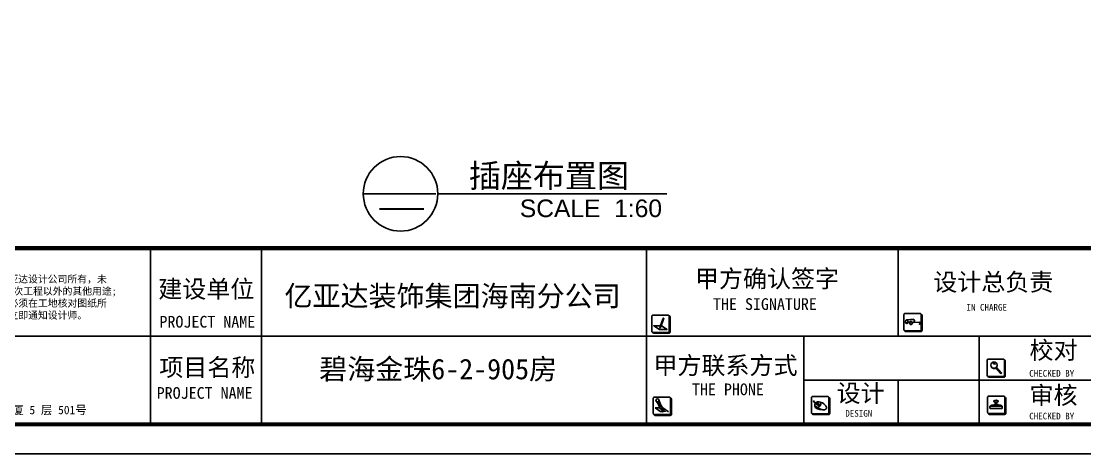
# Model space of a CAD drawing. Header units: millimetres. Extents: x -1705246 to 222838, y -3231245 to 126310.
# Drawn here: x 194437 to 211180, y -10165 to -3362 of the extents above; entities that cross this region are included whole.
import ezdxf
from ezdxf.enums import TextEntityAlignment as Align

# ---------------------------------------------------------------- set-up
doc = ezdxf.new("R2010")
doc.units = ezdxf.units.MM
doc.layers.add('0-01图框模板说明', color=2, linetype='Continuous')
doc.layers.add('0-02图框细线', color=136, linetype='Continuous')
doc.styles.add('ar', font='arial.ttf')
doc.styles.get("Standard").update_dxf_attribs({"font": ''})
doc.styles.add('黑体', font='simhei.ttf')
doc.styles.get('Standard').set_extended_font_data('SimSun')

msp = doc.modelspace()

# ---------------------------------------------------------------- hatches: boundary and pattern name
at = {"layer": '0-01图框模板说明'}
for points in [[(204637.9, -8237.7, -0.4142136), (204619.7, -8255.8), (204383.4, -8255.8, -0.071272), (204378.3, -8255.1, 0.3481434), (204396, -8269.1), (204632.3, -8269.1, 0.4142136), (204650.5, -8251), (204650.5, -8014.6, 0.3331076), (204637.4, -7997.1, -0.0577433), (204637.9, -8001.3)], [(208606.4, -8213.2, -0.4142136), (208588.2, -8231.3), (208351.8, -8231.3, -0.071272), (208346.7, -8230.6, 0.3481434), (208364.4, -8244.6), (208600.8, -8244.6, 0.4142136), (208619, -8226.5), (208619, -7990.1, 0.3331076), (208605.9, -7972.7, -0.0577433), (208606.4, -7976.8)], [(209915.1, -8929.7, -0.4142136), (209896.9, -8947.9), (209660.6, -8947.9, -0.071272), (209655.5, -8947.1, 0.3481434), (209673.2, -8961.2), (209909.5, -8961.2, 0.4142136), (209927.7, -8943), (209927.7, -8706.6, 0.3331076), (209914.6, -8689.2, -0.0577433), (209915.1, -8693.3)], [(204660.3, -9530.1, -0.4142136), (204642.2, -9548.3), (204405.8, -9548.3, -0.071272), (204400.7, -9547.6, 0.3481434), (204418.4, -9561.6), (204654.8, -9561.6, 0.4142136), (204672.9, -9543.4), (204672.9, -9307.1, 0.3331076), (204659.9, -9289.6, -0.0577433), (204660.3, -9293.8)], [(207151.8, -9518.7, -0.4142136), (207133.6, -9536.8), (206897.3, -9536.8, -0.071272), (206892.2, -9536.1, 0.3481434), (206909.9, -9550.1), (207146.2, -9550.1, 0.4142136), (207164.4, -9531.9), (207164.4, -9295.6, 0.3331076), (207151.3, -9278.1, -0.0577433), (207151.8, -9282.3)], [(209924.1, -9515.3, -0.4142136), (209905.9, -9533.5), (209669.6, -9533.5, -0.071272), (209664.5, -9532.8, 0.3481434), (209682.2, -9546.8), (209918.5, -9546.8, 0.4142136), (209936.7, -9528.6), (209936.7, -9292.2, 0.3331076), (209923.6, -9274.8, -0.0577433), (209924.1, -9279)]]:
    msp.add_hatch(color=8, dxfattribs=at).paths.add_polyline_path(points)

# ---------------------------------------------------------------- linework, layer by layer
at = {"color": 2}
msp.add_line((199820.8, -6076), (200962, -6076), dxfattribs=at)
msp.add_line((200994.3, -6076), (204600, -6076))
at = {"color": 150}
msp.add_circle((200407.6, -6076), 586.7, dxfattribs=at)
at = {"layer": '0-01图框模板说明', "color": 8}
for p, q in [((204490.9, -8186.6), (204489.8, -8189.5)), ((204489.8, -8189.5), (204490.2, -8191.5)), ((204491.8, -8186.9), (204490.2, -8191.5)), ((204491.7, -8190.2), (204490.2, -8191.5)), ((204492.8, -8187.3), (204491.7, -8190.2)), ((208377.2, -8059.7), (208487.7, -8050.9)), ((208393.8, -8060.6), (208488.9, -8053)), ((208463.2, -8101.8), (208573.7, -8093)), ((208479.8, -8102.7), (208574.8, -8095.2)), ((209775.6, -8815.7), (209853.5, -8905.1)), ((209790.6, -8802.6), (209868.1, -8891.6)), ((206993.3, -9378.1), (206948.7, -9361.5)), ((206994.2, -9384.3), (206960.1, -9370.3)), ((207051, -9365.2), (206993.9, -9349.9)), ((204506.1, -9503.7), (204416.7, -9444.9)), ((204416.7, -9444.9), (204490, -9444.9)), ((204529.1, -9444.9), (204536.7, -9444.9)), ((204536.7, -9444.9), (204626.1, -9503.7)), ((206924.9, -9412.5), (206924.9, -9412.5)), ((206937.2, -9376.3), (206981.6, -9399)), ((206945.2, -9423.8), (207001.1, -9454.9)), ((206955.2, -9378.9), (206955.2, -9378.9)), ((206955.2, -9378.9), (206987.3, -9396.7)), ((207006.3, -9399.1), (207016.1, -9404.6)), ((209688.5, -9418.9), (209716, -9399.7)), ((209718.6, -9399), (209746.7, -9399)), ((209778.1, -9383.9), (209778.1, -9378.3)), ((209788.2, -9383.3), (209788.2, -9378.3)), ((209823, -9399), (209852.6, -9399)), ((209880.4, -9418.9), (209855.4, -9399.8))]:
    msp.add_line(p, q, dxfattribs=at)
at = {"layer": '0-01图框模板说明', "color": 2, "const_width": 66.9}
msp.add_lwpolyline([(220771.2, 16815.6), (220771.2, -9703.2), (182887.2, -9703.2), (182887.2, 16815.6)], close=True, dxfattribs=at)
msp.add_lwpolyline([(220771.2, -6931.2), (182882, -6931.2)], dxfattribs=at)
at = {"layer": '0-01图框模板说明', "color": 8}
for points in [[(204383.4, -8255.8), (204619.7, -8255.8, 0.4142136), (204637.9, -8237.7), (204637.9, -8001.3, 0.4142136), (204619.7, -7983.1), (204383.4, -7983.1, 0.4142136), (204365.2, -8001.3), (204365.2, -8237.7, 0.4142136)], [(204551, -8040.5), (204541.1, -8036.9), (204541.6, -8035.5, -0.4519616), (204547.3, -8033.1), (204548.7, -8033.6, -0.4184348), (204551.6, -8039.1)], [(208351.8, -8231.3), (208588.2, -8231.3, 0.4142136), (208606.4, -8213.2), (208606.4, -7976.8, 0.4142136), (208588.2, -7958.6), (208351.8, -7958.6, 0.4142136), (208333.7, -7976.8), (208333.7, -8213.2, 0.4142136)], [(209660.6, -8947.9), (209896.9, -8947.9, 0.4142136), (209915.1, -8929.7), (209915.1, -8693.3, 0.4142136), (209896.9, -8675.2), (209660.6, -8675.2, 0.4142136), (209642.4, -8693.3), (209642.4, -8929.7, 0.4142136)], [(204405.8, -9548.3), (204642.2, -9548.3, 0.4142136), (204660.3, -9530.1), (204660.3, -9293.8, 0.4142136), (204642.2, -9275.6), (204405.8, -9275.6, 0.4142136), (204387.6, -9293.8), (204387.6, -9530.1, 0.4142136)], [(206897.3, -9536.8), (207133.6, -9536.8, 0.4142136), (207151.8, -9518.7), (207151.8, -9282.3, 0.4142136), (207133.6, -9264.1), (206897.3, -9264.1, 0.4142136), (206879.1, -9282.3), (206879.1, -9518.7, 0.4142136)], [(209669.6, -9533.5), (209905.9, -9533.5, 0.4142136), (209924.1, -9515.3), (209924.1, -9279, 0.4142136), (209905.9, -9260.8), (209669.6, -9260.8, 0.4142136), (209651.4, -9279), (209651.4, -9515.3, 0.4142136)], [(209692.2, -9417.3), (209876.7, -9417.3, -0.4142136), (209882, -9422.6), (209882, -9446.5, -0.4142136), (209876.7, -9451.8), (209692.2, -9451.8, -0.4142136), (209686.9, -9446.5), (209686.9, -9422.6, -0.4142136)]]:
    msp.add_lwpolyline(points, format="xyb", close=True, dxfattribs=at)
for points in [[(204378.3, -8255.1, 0.3481435), (204396, -8269.1), (204632.3, -8269.1, 0.4142136), (204650.5, -8251), (204650.5, -8014.6, 0.3331075), (204637.4, -7997.1)], [(208346.7, -8230.6, 0.3481435), (208364.4, -8244.6), (208600.8, -8244.6, 0.4142136), (208619, -8226.5), (208619, -7990.1, 0.3331075), (208605.9, -7972.7)], [(209655.5, -8947.1, 0.3481435), (209673.2, -8961.2), (209909.5, -8961.2, 0.4142136), (209927.7, -8943), (209927.7, -8706.6, 0.3331075), (209914.6, -8689.2)], [(204400.7, -9547.6, 0.3481435), (204418.4, -9561.6), (204654.8, -9561.6, 0.4142136), (204672.9, -9543.4), (204672.9, -9307.1, 0.3331075), (204659.9, -9289.6)], [(206892.2, -9536.1, 0.3481435), (206909.9, -9550.1), (207146.2, -9550.1, 0.4142136), (207164.4, -9531.9), (207164.4, -9295.6, 0.3331075), (207151.3, -9278.1)], [(209664.5, -9532.8, 0.3481435), (209682.2, -9546.8), (209918.5, -9546.8, 0.4142136), (209936.7, -9528.6), (209936.7, -9292.2, 0.3331075), (209923.6, -9274.8)]]:
    msp.add_lwpolyline(points, format="xyb", dxfattribs=at)
for points in [[(204510.3, -8152.5), (204514.2, -8152.5), (204603.6, -8211.2), (204483.7, -8211.2), (204394.3, -8152.5), (204499.1, -8152.5)], [(209797.8, -9393.3), (209814.6, -9393.3), (209826.7, -9401.5), (209742.7, -9401.5), (209755.9, -9393.3), (209769, -9393.3)]]:
    msp.add_lwpolyline(points, dxfattribs=at)
for points in [[(204492.8, -8187.3), (204490.9, -8186.6), (204494.7, -8164.4), (204504.6, -8168)], [(204547.7, -8049.8), (204537.7, -8046.2), (204494.7, -8164.4), (204504.6, -8168)], [(204551.3, -8040.6), (204540.8, -8036.8), (204537.4, -8046.1), (204547.9, -8049.9)], [(209742.7, -9401.5), (209826.7, -9401.5), (209826.7, -9411.6), (209742.7, -9411.6)]]:
    msp.add_lwpolyline(points, close=True, dxfattribs=at)
for centre, radius in [((209752.1, -8771.9), 49.2), ((204453.1, -9326.4), 24.2), ((204468.7, -9373.6), 3.46), ((204476.9, -9369.3), 3.46), ((204485.1, -9364.4), 3.46), ((204491.8, -9377.4), 3.46), ((204475.5, -9386.6), 3.46), ((204481.6, -9400.4), 3.46), ((204483.6, -9382.3), 3.46), ((204488.6, -9416.4), 3.46), ((204489.7, -9396.2), 3.46), ((204509.5, -9444.9), 19.6), ((204496.7, -9412.1), 3.46), ((204497.9, -9391.3), 3.46), ((204504.9, -9407.3), 3.46)]:
    msp.add_circle(centre, radius, dxfattribs=at)
for centre, radius, start, end in [((208403, -8093.3), 34, 105.75698, 120.90147), ((208404.5, -8127.3), 29.7, 39.93772, 115.08211), ((208414.8, -8076.8), 22.1, 194.48109, 315.05273), ((208393.9, -8061), 0.454, 94.53797, 105.75698), ((208488.9, -8135.5), 34, 105.75698, 138.68122), ((208479.8, -8103.2), 0.454, 94.53797, 105.75698), ((208481.2, -8069), 19.2, 298.71142, 70.12693), ((208488.9, -8053.5), 0.454, 62.53976, 94.53797), ((208480.7, -8069.3), 18.3, 300.32853, 62.53976), ((208490.2, -8085.4), 0.466, 133.83275, 294.27982), ((208567.1, -8111.1), 19.2, 298.71142, 70.12693), ((208574.8, -8095.6), 0.454, 62.53976, 94.53797), ((208566.6, -8111.5), 18.3, 300.32853, 62.53976), ((208576.2, -8127.6), 0.466, 133.83275, 294.27982), ((209753.1, -8776.1), 49.2, 191.50537, 300.50305), ((209749.9, -8771.2), 24.6, 22.4479, 114.91738), ((209743.8, -8759.7), 11.5, 340.03412, 111.51774), ((209753.1, -8776.1), 49.2, 323.79176, 16.59293), ((209858.1, -8895.5), 10.8, 246.29169, 21.68237), ((204297.1, -9481.9), 196.4, 10.86532, 46.01339), ((204982.4, -9168.7), 528.1, 196.35478, 210.12826), ((207055.2, -9446.7), 136.4, 139.32492, 154.28325), ((206980.7, -9395.9), 47.8, 74.0812, 127.26399), ((206957.2, -9374.3), 4.95, 54.17545, 246.924), ((206960.4, -9373.5), 63.8, 277.38404, 14.54168), ((206956.7, -9517.9), 179.5, 28.78399, 58.3007), ((209783.1, -9248.9), 105.6, 259.24495, 280.75505), ((209739.4, -9383.5), 39.1, 7.60876, 51.99549), ((209826.9, -9383.5), 39.1, 128.00451, 172.39124), ((206993.1, -9406.9), 63.4, 172.23155, 207.50847), ((206959.3, -9398.4), 29.1, 158.18292, 240.90017), ((207057, -9276.3), 200.1, 233.07145, 279.66773), ((206996.3, -9374.4), 28.7, 239.14426, 279.65487), ((206989.1, -9389.6), 7.36, 255.59476, 46.20559), ((206980.1, -9403.6), 28.7, 22.14548, 62.65609), ((206999.9, -9395.5), 7.27, 279.65487, 22.14548), ((207081.2, -9294.3), 179.5, 243.49964, 273.01635), ((207077.8, -9438.9), 37, 290.37624, 11.42411), ((209718.6, -9404.3), 5.3, 90, 119.87718), ((209761.4, -9376.8), 18.2, 284.90703, 336.82099), ((209783.5, -9367.6), 31.9, 237.03411, 302.96589), ((209791.9, -9383.3), 3.71, 180, 209.57661), ((209805.6, -9375.5), 19.4, 209.57661, 255.90559), ((209852.6, -9404.3), 5.3, 58.64341, 90)]:
    msp.add_arc(centre, radius, start, end, dxfattribs=at)
for centre in [(208375.6, -8087.8), (208377.5, -8088.7), (208445.5, -8108.2), (208446.8, -8109.2)]:
    msp.add_ellipse(centre, major_axis=(0, 28.2), ratio=0.6460175, dxfattribs=at)
msp.add_ellipse((209783.1, -9339.5), major_axis=(34.7, 0), ratio=0.4609325, start_param=-0.967391, end_param=4.1089837, dxfattribs=at)
for points in [[(206942.8, -9366.2), (206922.8, -9363.4), (206912.9, -9352.8), (206908, -9330.2)], [(206945, -9362.4), (206922, -9362.2), (206914.7, -9345.2), (206910.2, -9328.2)]]:
    msp.add_open_spline(points, degree=3, dxfattribs=at)
msp.add_spline([(204509.5, -9464.5), (204548.3, -9481.4), (204549.3, -9468.3), (204531.9, -9472.5), (204520.8, -9503.7), (204568.8, -9495.7), (204576.7, -9503.7)], degree=3, dxfattribs=at)
at = {"layer": '0-02图框细线'}
for p, q in [((196473.5, -9718.8), (196473.5, -6931.2)), ((198219, -9718.8), (198219, -6931.2)), ((204281.7, -9703.2), (204281.7, -6931.2)), ((208242.4, -8317.2), (208242.4, -6931.2)), ((191782, -8317.2), (220771.2, -8317.2)), ((206757, -9703.2), (206757, -8317.2)), ((209516.8, -9703.2), (209516.8, -8317.2)), ((220771.2, -9010.2), (206757, -9010.2)), ((208242.4, -9703.2), (208242.4, -9010.2))]:
    msp.add_line(p, q, dxfattribs=at)
msp.add_lwpolyline([(221233.2, 17277.6), (221233.2, -10165.2), (182425.2, -10165.2), (182425.2, 17277.6)], close=True, dxfattribs=at)

# ---------------------------------------------------------------- texts
at = {"color": 2, "style": 'ar'}
msp.add_text('SCALE  1:60', height=277.2, dxfattribs=at).set_placement((202286.4, -6442.9))
at = {"color": 2, "style": 'ar', "flags": 8}
msp.add_attdef('插座布置图', text='原始结构图', height=369.6, dxfattribs=at).set_placement((202744, -5784.4), align=Align.MIDDLE)
at = {"color": 2, "style": 'ar', "width": 7.452088, "flags": 8}
msp.add_attdef('-', text='-', height=277.2, dxfattribs=at).set_placement((199945.8, -6424.5), (200906.8, -6424.5), align=Align.FIT)
at = {"layer": '0-02图框细线'}
for s, insert, char_height, attachment_point in [('{\\fSimHei|b0|i0|c134|p2;Remark备注: 此设计之版权均属亿亚达设计公司所有，未\\P经公司书面批准,不得将图纸移作本次工程以外的其他用途;\\P一切尺寸依现场放线为准，承建人必须在工地核对图纸所\\P示尺寸，如发现有任何矛盾处，应立即通知设计师。}', (191911.2, -8059.6), 113.584, 7), ('{\\fSimSun|b0|i0|c134|p2;甲方确认签字}', (205043.7, -7426.2), 277.2, 4), ('{\\fSimSun|b0|i0|c134|p2;设计总负责}', (208795.4, -7479.5), 277.2, 4), ('{\\fSimSun|b0|i0|c134|p2;建设单位}', (196593.8, -7589.4), 277.2, 4), ('{\\fSimSun|b0|i0|c134|p2;THE SIGNATURE}', (205328, -7812.4), 184.8, 4), ('{\\fSimSun|b0|i0|c134|p2;IN CHARGE}', (209318.3, -7862.6), 104.119, 4), ('{\\fSimSun|b0|i0|c134|p2;PROJECT NAME}', (196612.2, -8090.6), 184.8, 4), ('{\\fSimSun|b0|i0|c134|p2;校对}', (210310.2, -8551), 277.2, 4), ('{\\fSimSun|b0|i0|c134|p2;项目名称}', (196609.1, -8822.2), 277.2, 4), ('{\\fSimSun|b0|i0|c134|p2;甲方联系方式}', (204389.7, -8792.1), 277.2, 4), ('{\\fSimSun|b0|i0|c134|p2;CHECKED BY}', (210305.9, -8901.7), 104.119, 4), ('{\\fSimSun|b0|i0|c134|p2;设计}', (207274.4, -9228.4), 277.2, 4), ('{\\fSimSun|b0|i0|c134|p2;PROJECT NAME}', (196569.2, -9210.8), 184.8, 4), ('{\\fSimSun|b0|i0|c134|p2;THE PHONE}', (204996.4, -9154.1), 184.8, 4), ('{\\fSimSun|b0|i0|c134|p2;审核}', (210310.2, -9259.7), 277.2, 4), ('{\\fSimSun|b0|i0|c134|p2;地址：海口市海秀中路宝晟大厦 5 层 501号}', (191944.9, -9485.7), 132.515, 4), ('{\\fSimSun|b0|i0|c134|p2;DESIGN}', (207410.2, -9531.6), 104.119, 4), ('{\\fSimSun|b0|i0|c134|p2;CHECKED BY}', (210305.9, -9574), 104.119, 4)]:
    msp.add_mtext(s, dxfattribs=dict(at, insert=insert, char_height=char_height, attachment_point=attachment_point))
at = {"layer": '0-02图框细线', "char_height": 323.4, "attachment_point": 5, "style": '黑体'}
for s, insert in [('亿亚达装饰集团海南分公司', (201227.6, -7702.1)), ('{\\fSimSun|b0|i0|c134|p2;碧海金珠6-2-905房}', (201000, -8851))]:
    msp.add_mtext(s, dxfattribs=dict(at, insert=insert))

doc.saveas('drawing.dxf')
